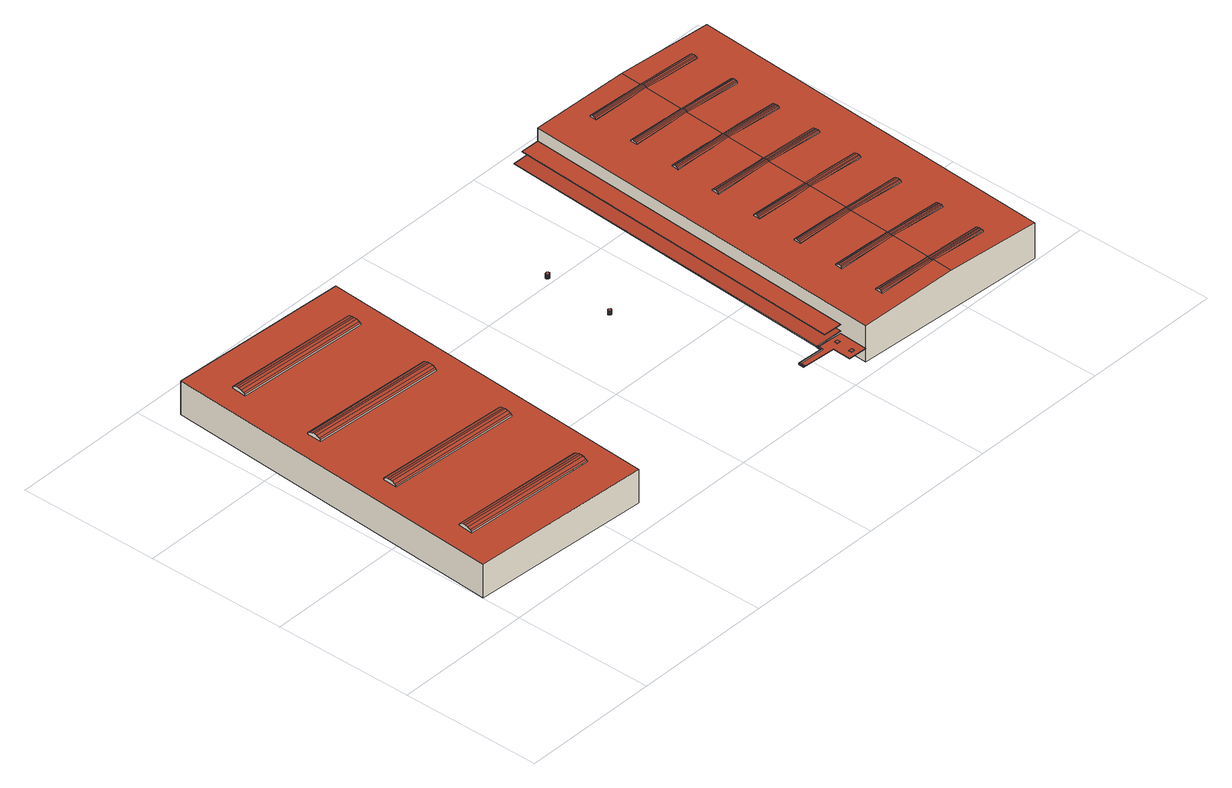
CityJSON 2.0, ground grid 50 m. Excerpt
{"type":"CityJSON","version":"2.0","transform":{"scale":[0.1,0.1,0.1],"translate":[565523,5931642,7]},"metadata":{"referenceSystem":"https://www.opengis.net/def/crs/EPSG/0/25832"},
"CityObjects":{
"building1":{"type":"Building","attributes":{"Grundfläche 2D":"8158.742322","Grundhöhe NN":"7.044"},"geometry":[{"type":"Solid","lod":"3","boundaries":[[[[0,1,2,3]],[[4,0,3,5]],[[6,4,5,7]],[[8,6,7,9]],[[10,8,9,11]],[[12,10,11,13]],[[14,15,16,17]],[[18,14,17,19]],[[20,18,19,21]],[[22,20,21,23]],[[24,22,23,25]],[[26,24,25,27]],[[28,29,30,31]],[[32,28,31,33]],[[34,32,33,35]],[[36,34,35,37]],[[38,36,37,39]],[[40,38,39,41]],[[42,43,44,45]],[[46,42,45,47]],[[48,46,47,49]],[[50,48,49,51]],[[52,50,51,53]],[[54,52,53,55]],[[56,57,58,59,60],[61,62,63,64],[65,66,67,68],[69,70,71,72],[73,74,75,76]],[[9,7,5,3,2,75,74,13,11]],[[12,13,74,73]],[[4,6,8,10,12,73,76,1,0]],[[2,1,76,75]],[[23,21,19,17,16,67,66,27,25]],[[66,65,26,27]],[[18,20,22,24,26,65,68,15,14]],[[68,67,16,15]],[[37,35,33,31,30,70,69,41,39]],[[40,41,69,72]],[[32,34,36,38,40,72,71,29,28]],[[30,29,71,70]],[[51,49,47,45,44,62,61,55,53]],[[54,55,61,64]],[[46,48,50,52,54,64,63,43,42]],[[44,43,63,62]],[[59,58,77,78]],[[60,59,78,79]],[[80,57,56,60,79,81]],[[58,57,80,77]],[[81,79,78,77,80]]]],"semantics":{"surfaces":[{"type":"RoofSurface"},{"type":"WallSurface"},{"type":"GroundSurface"}],"values":[[0,0,0,0,0,0,0,0,0,0,0,0,0,0,0,0,0,0,0,0,0,0,0,0,0,1,1,1,1,1,1,1,1,1,1,1,1,1,1,1,1,1,1,1,1,2]]}}]},
"building2":{"type":"Building","attributes":{"Grundfläche 2D":"1.191520","Grundhöhe NN":"7.652"},"geometry":[{"type":"Solid","lod":"3","boundaries":[[[[82,83,84,85,86,87,88,89,90,91,92,93,94,95,96,97,98,99,100,101,102,103,104,105,106]],[[107,108,91,90]],[[109,107,90,89]],[[110,109,89,88]],[[108,111,92,91]],[[111,112,93,92]],[[112,113,94,93]],[[113,114,95,94]],[[114,115,96,95]],[[115,116,97,96]],[[116,117,98,97]],[[117,118,99,98]],[[118,119,100,99]],[[119,120,101,100]],[[120,121,102,101]],[[121,122,103,102]],[[122,123,104,103]],[[123,124,105,104]],[[124,125,106,105]],[[125,126,82,106]],[[126,127,83,82]],[[127,128,84,83]],[[128,129,85,84]],[[129,130,86,85]],[[130,131,87,86]],[[131,110,88,87]],[[123,122,121,120,119,118,117,116,115,114,113,112,111,108,107,109,110,131,130,129,128,127,126,125,124]]]],"semantics":{"surfaces":[{"type":"RoofSurface"},{"type":"WallSurface"},{"type":"GroundSurface"}],"values":[[0,1,1,1,1,1,1,1,1,1,1,1,1,1,1,1,1,1,1,1,1,1,1,1,1,1,2]]}}]},
"building3":{"type":"Building","attributes":{"Grundfläche 2D":"1.258956","Grundhöhe NN":"7.638"},"geometry":[{"type":"Solid","lod":"3","boundaries":[[[[132,133,134,135,136,137,138,139,140,141,142,143,144,145,146,147,148,149,150,151,152,153,154,155,156]],[[157,158,136,135]],[[159,157,135,134]],[[160,159,134,133]],[[158,161,137,136]],[[161,162,138,137]],[[162,163,139,138]],[[163,164,140,139]],[[164,165,141,140]],[[165,166,142,141]],[[166,167,143,142]],[[167,168,144,143]],[[168,169,145,144]],[[169,170,146,145]],[[170,171,147,146]],[[171,172,148,147]],[[172,173,149,148]],[[173,174,150,149]],[[174,175,151,150]],[[175,176,152,151]],[[176,177,153,152]],[[177,178,154,153]],[[178,179,155,154]],[[179,180,156,155]],[[180,181,132,156]],[[181,160,133,132]],[[178,177,176,175,174,173,172,171,170,169,168,167,166,165,164,163,162,161,158,157,159,160,181,180,179]]]],"semantics":{"surfaces":[{"type":"RoofSurface"},{"type":"WallSurface"},{"type":"GroundSurface"}],"values":[[0,1,1,1,1,1,1,1,1,1,1,1,1,1,1,1,1,1,1,1,1,1,1,1,1,1,2]]}}]},
"building4":{"type":"Building","attributes":{"Grundfläche 2D":"2160.853652","Grundhöhe NN":"12.119"},"children":["building4-1","building4-2","building4-3"],"geometry":[{"type":"Solid","lod":"3","boundaries":[[[[182,183,184,185,186,187,188,189,190,191]],[[192,193,194,195,196]],[[195,197,196]],[[198,199,200,201]],[[194,193,202,203]],[[195,194,203,204]],[[205,206,192,196,197,195,204,207]],[[193,192,206,202]],[[191,190,208,209]],[[182,191,209,210]],[[211,184,183,182,210,212]],[[185,184,211,213]],[[186,185,213,214]],[[187,186,214,215]],[[189,188,187,215,216]],[[190,189,216,208]],[[217,218,201,200]],[[218,219,198,201]],[[219,220,199,198]],[[220,217,200,199]],[[202,206,205,203]],[[204,203,205,207]],[[212,210,209,208,216,215,214,213,211]],[[220,219,218,217]]]],"semantics":{"surfaces":[{"type":"RoofSurface"},{"type":"WallSurface"},{"type":"GroundSurface"}],"values":[[0,0,0,0,1,1,1,1,1,1,1,1,1,1,1,1,1,1,1,1,2,2,2,2]]}}]},
"building4-1":{"type":"BuildingInstallation","parents":["building4"],"geometry":[{"type":"MultiSurface","lod":"3","boundaries":[[[221,222,223,224,225,226,227,197]],[[188,224,223,187]],[[188,228,225,224]],[[226,225,228,229]],[[183,205,227,226,229]],[[183,184,207,197,227,205]],[[185,221,197,207,184]],[[185,186,222,221]],[[186,187,223,222]]],"semantics":{"surfaces":[{"type":"RoofSurface"},{"type":"WallSurface"}],"values":[0,1,1,1,1,1,1,1,1]}}]},
"building4-2":{"type":"BuildingInstallation","parents":["building4"],"geometry":[{"type":"MultiSurface","lod":"3","boundaries":[[[230,231,232,233]],[[234,235,231,230]],[[236,237,233,232]],[[230,233,237,234]],[[232,231,235,236]]],"semantics":{"surfaces":[{"type":"RoofSurface"},{"type":"WallSurface"}],"values":[0,1,1,1,1]}}]},
"building4-3":{"type":"BuildingInstallation","parents":["building4"],"geometry":[{"type":"MultiSurface","lod":"3","boundaries":[[[238,239,240,241]],[[241,240,242,243]],[[238,241,243,244]],[[239,238,244,245]],[[240,239,245,242]]],"semantics":{"surfaces":[{"type":"RoofSurface"},{"type":"WallSurface"}],"values":[0,1,1,1,1]}}]},
"building5":{"type":"Building","attributes":{"Grundfläche 2D":"9600.232462","Grundhöhe NN":"7.305"},"geometry":[{"type":"MultiSurface","lod":"3","boundaries":[[[246,247,248,249,250]],[[246,251,252,247]],[[251,253,254,252]],[[253,255,256,254]],[[255,257,258,256]],[[259,260,258,257,261]],[[262,263,264,265,266,267,268,269]],[[266,270,271,267]],[[270,272,273,271]],[[272,274,275,273]],[[274,276,277,275]],[[278,279,280,281,277,276,282]],[[283,284,285,286,287,288,289]],[[287,290,291,288]],[[290,292,293,291]],[[292,294,295,293]],[[294,296,297,295]],[[298,299,300,301,297,296,302]],[[303,304,305,306,307,308]],[[306,309,310,307]],[[309,311,312,310]],[[311,313,314,312]],[[313,315,316,314]],[[317,318,319,316,315,320]],[[321,322,323,324,325,326]],[[324,327,328,325]],[[327,329,330,328]],[[329,331,332,330]],[[331,333,334,332]],[[335,336,337,334,333,338]],[[339,340,341,342,343]],[[340,344,345,341]],[[344,346,347,345]],[[346,348,349,347]],[[348,350,349]],[[351,349,350,352]],[[353,354,355,351,352,356]],[[357,358,359,360,361]],[[358,362,363,359]],[[362,364,365,363]],[[364,366,367,365]],[[366,368,369,367]],[[370,371,369,368,372]],[[338,333,373,374,375]],[[333,331,376,373]],[[331,329,377,376]],[[329,327,378,377]],[[327,324,379,378]],[[380,381,379,324,323]],[[382,383,372,368,384,385]],[[368,366,386,384]],[[366,364,387,386]],[[364,362,388,387]],[[362,358,389,388]],[[390,391,392,389,358,357]],[[393,394,395,305,339,343,396,397,398,399,354,353,356,400,401,402,403,404,405,406,407,408,409,410,411,412,413,414,415,416,417,263,262,269,418,419,280,279,278,420,421,422,423,298,302,424,425,426,427,286,285,390,357,361,428,429,370,372,383,335,338,375,430,431,432,433,380,323,322,317,320,434,435]],[[305,304,339]],[[436,437,438,318,317,322,321,439,440,441,442,443,336,335,383,382,444,445,446,391,390,285,284,283,447,448,449,300,299,298,423,450,451,420,278,282,452,453,454,455,456,457,265,264,263,417,458,459,460,461,462,463,464,465,410,409,250,249,466,467,468,469,470,259,261,400,356,471,472,473,474,475,339,304,303,476,477]],[[401,400,261,257,478,479,402]],[[257,255,480,478]],[[255,253,481,480]],[[253,251,482,481]],[[251,246,483,482]],[[408,407,484,483,246,250,409]],[[276,485,486,452,282]],[[276,274,487,485]],[[274,272,488,487]],[[272,270,489,488]],[[270,266,490,489]],[[457,491,490,266,265]],[[320,315,492,493,434]],[[315,313,494,492]],[[313,311,495,494]],[[311,309,496,495]],[[309,306,497,496]],[[395,498,497,306,305]],[[410,465,499,500,501,411]],[[465,464,499]],[[499,502,503,500]],[[502,504,505,503]],[[504,506,507,505]],[[506,508,509,507]],[[458,417,508]],[[416,510,509,508,417]],[[508,511,512,459,458]],[[508,506,513,511]],[[506,504,514,513]],[[504,502,515,514]],[[502,499,516,515]],[[463,517,516,499,464]],[[302,296,518,519,424]],[[296,294,520,518]],[[294,292,521,520]],[[292,290,522,521]],[[290,287,523,522]],[[427,524,523,287,286]],[[352,525,526,471,356]],[[352,350,348,527,525]],[[348,346,528,527]],[[346,344,529,528]],[[344,340,530,529]],[[475,531,530,340,339]],[[260,259,470]],[[470,469,468,467,466,248,247,252,254,256,258,260]],[[249,248,466]],[[269,268,418]],[[281,280,419]],[[271,273,275,277,281,419,418,268,267]],[[301,300,449]],[[293,295,297,301,449,448,447,289,288,291]],[[283,289,447]],[[479,404,403,402]],[[407,406,405,484]],[[480,481,482,483,484,405,404,479,478]],[[491,457,456]],[[456,455,454,453,486,485,487,488,489,490,491]],[[452,486,453]],[[434,493,435]],[[498,395,394]],[[394,393,435,493,492,494,495,496,497,498]],[[318,438,437,319]],[[312,314,316,319,437,436,477,308,307,310]],[[308,477,476,303]],[[336,443,442,337]],[[330,332,334,337,442,441,440,326,325,328]],[[326,440,439,321]],[[412,411,501]],[[415,510,416]],[[415,414,413,412,501,500,503,505,507,509,510]],[[517,463,462]],[[514,515,516,517,462,461,460,512,511,513]],[[459,512,460]],[[424,519,425]],[[524,427,426]],[[520,521,522,523,524,426,425,519,518]],[[342,397,396,343]],[[532,533,348]],[[354,399,398,355]],[[345,347,349,351,355,398,397,342,341]],[[361,360,428]],[[371,370,429]],[[363,365,367,369,371,429,428,360,359]],[[474,531,475]],[[528,529,530,531,474,473,472,526,525,527]],[[472,471,526]],[[375,374,430]],[[381,380,433]],[[381,433,432,431,430,374,373,376,377,378,379]],[[446,392,391]],[[387,388,389,392,446,445,444,385,384,386]],[[444,382,385]],[[422,421,534,535]],[[450,423,422,535,536]],[[451,450,536,537]],[[534,421,420,451,537]],[[536,535,534,537]]],"semantics":{"surfaces":[{"type":"RoofSurface"},{"type":"WallSurface"},{"type":"GroundSurface"}],"values":[0,0,0,0,0,0,0,0,0,0,0,0,0,0,0,0,0,0,0,0,0,0,0,0,0,0,0,0,0,0,0,0,0,0,0,0,0,0,0,0,0,0,0,0,0,0,0,0,0,0,0,0,0,0,0,0,0,0,0,0,0,0,0,0,0,0,0,0,0,0,0,0,0,0,0,0,0,0,0,0,0,0,0,0,0,0,0,0,0,0,0,0,0,0,0,0,0,0,0,0,0,0,1,1,1,1,1,1,1,1,1,1,1,1,1,1,1,1,1,1,1,1,1,1,1,1,1,1,1,1,1,1,1,1,1,1,1,1,1,1,1,1,1,1,1,1,1,1,1,1,1,1,1,1,1,2]}}]}
},
"vertices":[
[599,600,134],[599,606,130],[118,635,130],[117,629,134],[598,589,138],[117,618,138],[598,581,139],[116,610,139],[597,570,138],[116,599,138],[596,560,134],[115,589,134],[596,553,130],[115,582,130],[580,287,134],[580,293,130],[99,322,130],[98,316,134],[579,276,138],[98,305,138],[579,268,139],[97,297,139],[578,257,138],[97,286,138],[577,247,134],[96,276,134],[577,240,130],[96,269,130],[637,1227,134],[637,1232,130],[156,1261,130],[155,1255,134],[636,1215,138],[155,1244,138],[635,1207,139],[154,1236,139],[635,1196,138],[153,1225,138],[634,1186,134],[153,1215,134],[634,1179,130],[152,1208,130],[617,913,134],[618,919,130],[136,948,130],[136,942,134],[617,902,138],[135,931,138],[616,894,139],[135,923,139],[616,882,138],[134,911,138],[615,873,134],[134,902,134],[615,866,130],[133,895,130],[726,1359,125],[80,1398,125],[4,143,125],[651,104,125],[727,1359,125],[133,895,125],[136,948,125],[618,919,125],[615,866,125],[577,240,125],[96,269,125],[99,322,125],[580,293,125],[152,1208,125],[156,1261,125],[637,1232,125],[634,1179,125],[596,553,125],[115,582,125],[118,635,125],[599,606,125],[4,143,0],[651,104,0],[727,1359,0],[80,1398,0],[726,1359,0],
[1280,765,22],[1280,766,22],[1280,768,22],[1279,769,22],[1278,770,22],[1277,771,22],[1276,772,22],[1274,772,22],[1273,772,22],[1271,772,22],[1270,771,22],[1269,770,22],[1268,769,22],[1268,767,22],[1268,766,22],[1268,764,22],[1269,763,22],[1270,762,22],[1271,761,22],[1273,760,22],[1274,760,22],[1276,760,22],[1277,761,22],[1278,762,22],[1279,763,22],[1273,772,7],[1271,772,7],[1274,772,7],[1276,772,7],[1270,771,7],[1269,770,7],[1268,769,7],[1268,767,7],[1268,766,7],[1268,764,7],[1269,763,7],[1270,762,7],[1271,761,7],[1273,760,7],[1274,760,7],[1276,760,7],[1277,761,7],[1278,762,7],[1279,763,7],[1280,765,7],[1280,766,7],[1280,768,7],[1279,769,7],[1278,770,7],[1277,771,7],
[1284,1026,22],[1283,1026,22],[1282,1025,22],[1280,1024,22],[1280,1022,22],[1279,1021,22],[1279,1019,22],[1279,1018,22],[1280,1016,22],[1281,1015,22],[1282,1014,22],[1284,1014,22],[1286,1013,22],[1287,1014,22],[1289,1014,22],[1290,1015,22],[1291,1016,22],[1292,1018,22],[1292,1020,22],[1292,1021,22],[1291,1023,22],[1290,1024,22],[1289,1025,22],[1288,1026,22],[1286,1026,22],[1280,1024,6],[1280,1022,6],[1282,1025,6],[1283,1026,6],[1279,1021,6],[1279,1019,6],[1279,1018,6],[1280,1016,6],[1281,1015,6],[1282,1014,6],[1284,1014,6],[1286,1013,6],[1287,1014,6],[1289,1014,6],[1290,1015,6],[1291,1016,6],[1292,1018,6],[1292,1020,6],[1292,1021,6],[1291,1023,6],[1290,1024,6],[1289,1025,6],[1288,1026,6],[1286,1026,6],[1284,1026,6],
[1608,154,53],[1515,160,53],[1511,160,53],[1510,143,53],[1415,149,53],[1414,128,53],[1418,128,53],[1539,120,53],[1535,54,53],[1602,50,53],[1608,154,62],[1684,1409,62],[1586,1415,57],[1510,160,57],[1515,160,58],[1511,160,57],[1618,1413,84],[1543,158,84],[1608,154,86],[1684,1409,86],[1684,1409,60],[1586,1415,55],[1510,160,55],[1515,160,55],[1608,154,60],[1511,160,55],[1535,54,51],[1602,50,51],[1608,154,51],[1511,160,51],[1515,160,51],[1510,143,51],[1415,149,51],[1414,128,51],[1539,120,51],[1608,154,84],[1684,1409,84],[1618,1413,82],[1543,158,82],
[1510,143,57],[1415,149,57],[1414,128,57],[1418,128,57],[1419,145,57],[1513,140,57],[1515,160,57],[1419,145,53],[1513,140,53],
[1576,139,55],[1565,140,55],[1564,128,55],[1576,128,55],[1576,139,53],[1565,140,53],[1564,128,53],[1576,128,53],
[1573,79,55],[1561,80,55],[1560,68,55],[1572,68,55],[1560,68,53],[1572,68,53],[1573,79,53],[1561,80,53],
[2011,969,150],[2220,956,147],[2221,960,144],[2068,970,146],[2011,972,148],[2011,965,151],[2220,952,148],[2010,960,152],[2220,947,149],[2010,955,151],[2220,942,148],[2010,951,150],[2219,938,147],[2066,943,146],[2219,934,144],[2010,949,148],[1999,1290,147],[2027,1289,148],[2029,1288,148],[2030,1288,148],[2030,1291,150],[1821,1304,147],[1821,1300,144],[1965,1291,146],[2031,1295,151],[1821,1308,148],[2031,1300,152],[1822,1313,149],[2031,1305,151],[1822,1318,148],[2032,1309,150],[1822,1322,147],[2029,1311,148],[2007,1313,147],[1966,1317,146],[1822,1326,144],[2032,1312,148],[2024,124,146],[1990,125,147],[1964,126,148],[1960,126,148],[1960,124,150],[2169,111,147],[2169,115,144],[1960,119,151],[2169,106,148],[1959,114,152],[2169,101,149],[1959,110,151],[2168,97,148],[1959,105,150],[2168,92,147],[1963,103,148],[1982,101,147],[2022,97,146],[2168,88,144],[1959,103,148],[2051,631,146],[1992,633,148],[1991,633,148],[1990,631,150],[2200,618,147],[2200,622,144],[1990,626,151],[2200,613,148],[1990,622,152],[2199,609,149],[1990,617,151],[2199,604,148],[1989,613,150],[2199,599,147],[1991,610,148],[2049,605,146],[2198,595,144],[1989,610,148],[2042,463,146],[1983,465,148],[1981,465,148],[1980,463,150],[2190,450,147],[2190,454,144],[1980,459,151],[2190,445,148],[1980,454,152],[2189,441,149],[1979,449,151],[2189,436,148],[1979,445,150],[2189,431,147],[1981,442,148],[2041,437,146],[2188,427,144],[1979,442,148],[2000,781,148],[2000,783,150],[1790,796,147],[1790,792,144],[1938,783,146],[2000,788,151],[1791,801,148],[2000,792,152],[1791,806,149],[2001,797,151],[1791,810,148],[2001,798,151],[1792,815,147],[2001,802,150],[2000,804,148],[1940,809,146],[1792,819,144],[2001,804,148],[1969,270,148],[1969,273,150],[1760,286,147],[1759,282,144],[1913,272,146],[1969,277,151],[1760,290,148],[1970,282,152],[1760,295,149],[1970,287,151],[1760,300,148],[1970,291,150],[1761,304,147],[1914,299,146],[1761,308,144],[1970,294,148],[1770,458,147],[1770,454,144],[1921,444,146],[1770,462,148],[1770,467,149],[1771,472,148],[1771,476,147],[1923,471,146],[1771,480,144],[2033,291,146],[1973,293,148],[2180,278,147],[2180,282,144],[2179,274,148],[2179,269,149],[2179,264,148],[2178,260,147],[1972,270,148],[2032,265,146],[2178,256,144],[1781,644,141],[1781,648,141],[1931,639,146],[1827,790,142],[1790,792,141],[1792,819,141],[1836,816,143],[2009,949,148],[2008,949,148],[1947,951,146],[1884,955,144],[1800,960,141],[1802,986,141],[1893,981,144],[1948,977,146],[1973,975,147],[2010,972,148],[2018,1121,148],[1955,1123,146],[1811,1132,141],[1811,1140,141],[1812,1154,141],[1812,1158,141],[1957,1149,146],[2020,1144,148],[1821,1300,141],[1822,1326,141],[2033,1388,148],[1684,1409,136],[1602,50,136],[1959,28,148],[1905,105,146],[1749,114,141],[1751,141,141],[1906,131,146],[1759,282,141],[1761,308,141],[1770,454,141],[1770,467,141],[1771,472,141],[1771,480,141],[1930,612,146],[1780,622,141],[2200,618,141],[2198,595,141],[2142,599,143],[2097,460,144],[2190,454,141],[2190,450,141],[2188,427,141],[2089,434,144],[2180,282,141],[2180,278,141],[2178,256,141],[2169,115,141],[2169,111,141],[2168,88,141],[2306,7,136],[2388,1366,136],[2085,1310,146],[2241,1300,141],[2241,1296,141],[2240,1278,141],[2240,1274,141],[2083,1283,146],[2022,1144,148],[2076,1142,146],[2231,1132,141],[2231,1128,141],[2229,1106,141],[2075,1115,146],[2020,1120,148],[2019,1121,148],[2221,960,141],[2220,956,141],[2220,952,141],[2219,938,141],[2219,934,141],[2059,802,146],[2211,792,141],[2210,789,141],[2209,766,141],[2058,776,146],[2150,625,143],[2200,622,141],[1800,964,147],[1800,960,144],[1801,969,148],[1801,973,149],[1801,978,148],[1802,982,147],[1802,986,144],[2241,1296,147],[2241,1300,144],[2241,1291,148],[2240,1287,149],[2240,1282,148],[2240,1278,147],[2240,1274,144],[1780,626,147],[1780,622,144],[1780,630,148],[1780,635,149],[1781,640,148],[1781,644,147],[1781,648,144],[2020,1123,150],[1811,1136,147],[1811,1132,144],[2020,1127,151],[1811,1140,148],[2021,1132,152],[1811,1145,149],[2021,1137,151],[1812,1150,148],[2021,1141,150],[1812,1154,147],[1812,1158,144],[2231,1128,147],[2231,1132,144],[2231,1124,148],[2230,1119,149],[2230,1114,148],[2230,1110,147],[2229,1106,144],[1749,118,147],[1749,114,144],[1750,123,148],[1750,128,149],[1750,132,148],[1750,137,147],[1751,141,144],[2210,789,147],[2211,792,144],[2210,784,148],[2210,779,149],[2210,775,148],[2209,770,147],[2209,766,144],[2001,797,148],[2001,798,148],[1684,1409,3],[1602,50,3],[2306,7,3],[2388,1366,3]
]}
